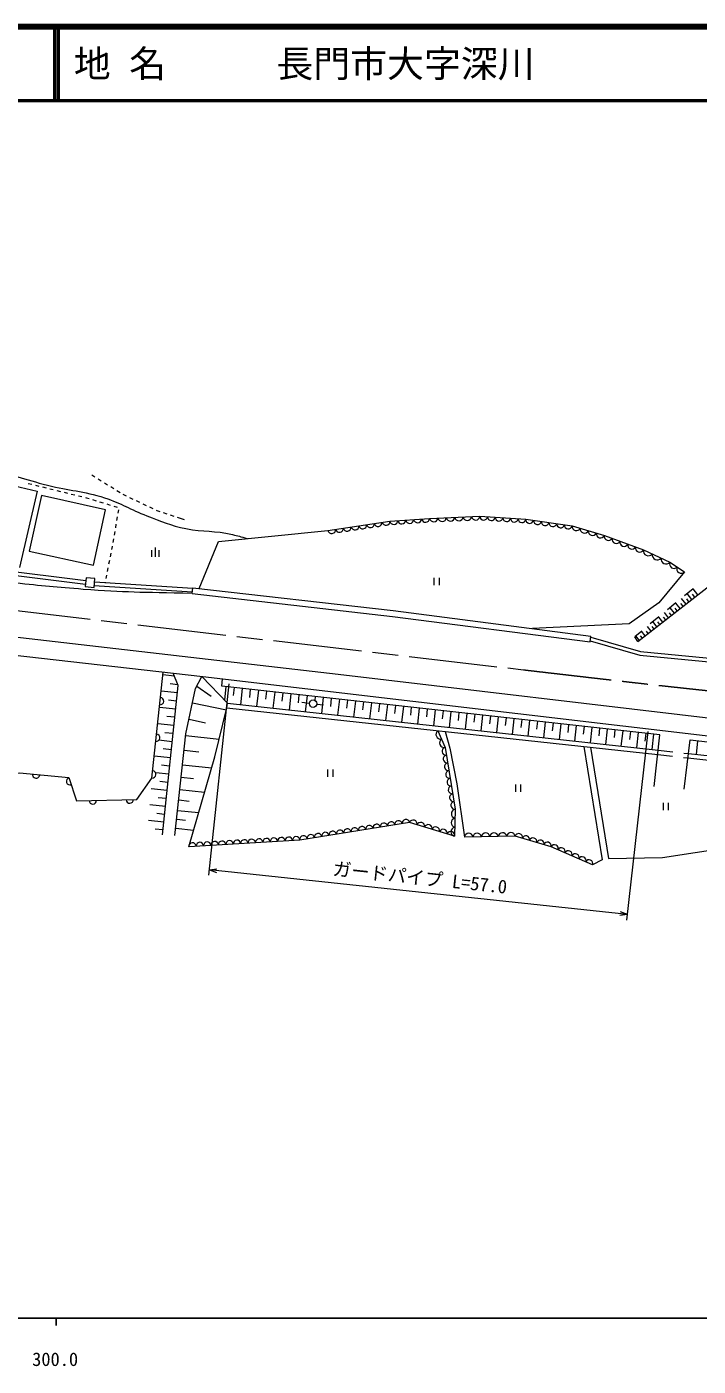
# Model space of a CAD drawing. Units: millimetres, scale not verified. Extents: x 40000 to 680000, y 20000 to 380000.
# Drawn here: x 364000 to 455022, y 198499 to 380000 of the extents above; entities that cross this region are included whole.
import ezdxf
from ezdxf.enums import TextEntityAlignment as Align

# ---------------------------------------------------------------- set-up
doc = ezdxf.new("R2010")
doc.units = ezdxf.units.MM
doc.header["$LTSCALE"] = 1000
doc.linetypes.add('CHAIN', pattern=[18.5, 12, -1.5, 3.5, -1.5])
for name, color, linetype, lineweight in [('M-BGD', 7, 'Continuous', 13), ('M-BMK', 2, 'CHAIN', 13), ('M-STR-HTXT', 7, 'Continuous', 13), ('M-TTL', 2, 'Continuous', 140), ('M-TTL-BAND', 7, 'Continuous', 25), ('M-TTL-LINE', 7, 'Continuous', 50), ('M-TTL-TXT', 7, 'Continuous', 13)]:
    doc.layers.add(name, color=color, linetype=linetype, lineweight=lineweight)
doc.styles.add('ＭＳ ゴシック', font='')
doc.styles.get('ＭＳ ゴシック').set_extended_font_data('MS Gothic')

msp = doc.modelspace()

# ---------------------------------------------------------------- linework, layer by layer
at = {"layer": 'M-BGD'}
for p, q in [((351425, 320332), (365419, 317061)), ((364196, 318121), (364681, 318002)), ((365167, 317882), (365652, 317763)), ((366138, 317644), (366624, 317524)), ((373246, 318957), (372821, 319219)), ((374098, 318433), (373672, 318695)), ((374950, 317909), (374524, 318171)), ((375801, 317385), (375376, 317647)), ((365419, 317061), (363001, 306719)), ((365980, 316491), (364316, 308964)), ((374689, 314566), (365980, 316491)), ((367109, 317405), (367595, 317285)), ((368080, 317166), (368566, 317047)), ((369051, 316927), (369537, 316808)), ((370022, 316689), (370508, 316569)), ((370993, 316450), (371479, 316330)), ((371965, 316211), (372079, 316183)), ((372079, 316183), (372444, 316071)), ((372922, 315924), (373400, 315777)), ((376653, 316861), (376227, 317123)), ((377535, 316393), (377084, 316608)), ((378438, 315962), (377986, 316178)), ((373025, 307039), (374689, 314566)), ((373878, 315629), (374356, 315482)), ((374834, 315335), (375312, 315188)), ((375789, 315041), (376267, 314894)), ((376442, 314562), (376355, 314070)), ((379340, 315532), (378889, 315747)), ((380243, 315102), (379792, 315317)), ((381146, 314671), (380694, 314887)), ((381685, 314414), (381597, 314456)), ((382067, 314287), (381685, 314414)), ((383016, 313972), (382542, 314130)), ((376092, 312593), (376005, 312100)), ((376267, 313577), (376180, 313085)), ((383965, 313657), (383491, 313815)), ((385389, 313184), (384440, 313500)), ((375743, 310624), (375656, 310131)), ((375918, 311608), (375830, 311116)), ((390011, 310260), (404822, 311753)), ((364316, 308964), (373025, 307039)), ((375380, 308657), (375286, 308166)), ((375558, 309581), (375475, 309148)), ((375568, 309639), (375558, 309581)), ((380957, 308190), (380957, 309065)), ((381457, 308190), (381457, 309440)), ((381957, 308190), (381957, 309065)), ((387387, 303883), (390011, 310260)), ((347194, 307517), (371955, 304482)), ((347239, 308015), (372015, 304978)), ((375192, 307675), (375098, 307184)), ((446851, 296688), (461099, 307810)), ((372032, 305343), (371924, 304140)), ((373228, 305236), (372032, 305343)), ((373119, 304033), (373228, 305236)), ((374815, 305711), (374720, 305220)), ((375003, 306693), (374909, 306202)), ((419202, 305351), (419202, 304351)), ((419952, 304351), (419952, 305351)), ((453152, 306137), (449699, 301921)), ((371924, 304140), (373119, 304033)), ((373144, 304308), (386434, 303420)), ((373177, 304807), (386490, 303918)), ((374626, 304728), (374623, 304710)), ((386408, 303189), (386498, 303984)), ((454329, 303833), (453169, 302882)), ((454164, 302396), (453544, 303190)), ((454570, 302714), (454253, 303120)), ((454977, 303031), (454342, 303844)), ((449699, 301921), (445664, 299086)), ((452009, 301930), (450849, 300979)), ((452582, 301161), (451992, 301917)), ((452976, 301469), (452674, 301856)), ((453370, 301777), (452766, 302551)), ((453767, 302086), (453457, 302483)), ((449690, 300028), (448530, 299077)), ((450217, 299315), (449672, 300014)), ((450611, 299623), (450331, 299982)), ((451006, 299931), (450446, 300648)), ((451400, 300238), (451112, 300607)), ((451794, 300546), (451219, 301282)), ((452188, 300854), (451893, 301231)), ((445664, 299086), (432540, 298466)), ((447370, 298125), (446415, 297342)), ((447852, 297469), (447352, 298111)), ((448247, 297777), (447989, 298107)), ((448641, 298085), (448125, 298745)), ((449035, 298392), (448770, 298732)), ((449429, 298700), (448899, 299379)), ((449823, 299008), (449551, 299357)), ((361961, 297369), (406229, 292276)), ((440372, 296648), (440475, 297442)), ((446851, 296688), (446415, 297342)), ((447064, 296854), (446579, 297476)), ((447458, 297162), (447208, 297482)), ((357630, 295388), (387869, 291960)), ((384524, 290727), (383838, 292417)), ((406229, 292276), (459561, 285965)), ((382379, 270482), (384524, 290727)), ((384006, 292003), (382450, 292168)), ((384478, 290840), (383434, 290950)), ((386886, 290328), (387741, 291974)), ((387058, 290658), (388993, 289281)), ((391192, 288328), (387741, 291974)), ((387869, 291960), (459808, 283505)), ((390432, 290655), (390530, 291647)), ((449837, 284038), (390432, 290655)), ((390992, 290592), (390787, 288756)), ((392094, 290469), (391971, 289367)), ((384418, 289733), (382217, 289966)), ((384302, 288632), (383201, 288749)), ((385578, 284185), (386886, 290328)), ((393196, 290347), (392951, 288142)), ((394299, 290224), (394176, 289122)), ((395401, 290101), (395155, 287897)), ((396503, 289978), (396380, 288876)), ((397605, 289856), (397360, 287656)), ((398705, 289733), (398583, 288634)), ((399805, 289611), (399560, 287417)), ((400902, 289488), (400779, 288391)), ((401999, 289366), (401755, 287178)), ((403093, 289244), (403035, 288726)), ((404187, 289123), (403944, 286939)), ((405279, 289001), (405157, 287909)), ((406371, 288879), (406128, 286701)), ((407460, 288758), (407338, 287669)), ((408549, 288637), (408307, 286464)), ((384185, 287531), (381982, 287765)), ((386476, 288403), (391053, 287428)), ((389504, 281093), (391127, 287732)), ((391127, 287732), (391192, 288328)), ((391127, 287732), (449532, 281369)), ((391192, 288328), (449600, 281965)), ((402313, 288321), (401308, 288438)), ((403308, 288217), (404208, 288111)), ((409635, 288516), (409514, 287429)), ((410722, 288395), (410480, 286227)), ((411805, 288274), (411685, 287190)), ((412889, 288153), (412648, 285991)), ((413970, 288033), (413850, 286952)), ((415052, 287912), (414811, 285755)), ((416130, 287792), (416010, 286714)), ((417209, 287672), (416969, 285520)), ((418285, 287552), (418165, 286476)), ((419361, 287432), (419122, 285286)), ((420434, 287313), (420315, 286240)), ((421508, 287193), (421269, 285052)), ((422578, 287074), (422459, 286003)), ((423649, 286955), (423411, 284818)), ((424717, 286836), (424598, 285768)), ((383952, 285328), (381747, 285562)), ((384069, 286430), (382967, 286546)), ((386002, 286175), (388230, 285701)), ((425786, 286717), (425548, 284586)), ((426851, 286598), (426733, 285533)), ((427917, 286479), (427680, 284353)), ((428980, 286361), (428862, 285298)), ((430043, 286243), (429807, 284122)), ((431104, 286125), (430986, 285064)), ((432164, 286006), (431929, 283890)), ((433222, 285889), (433104, 284831)), ((434280, 285771), (434045, 283660)), ((435336, 285653), (435218, 284598)), ((436391, 285536), (436156, 283430)), ((437444, 285418), (437327, 284366)), ((438497, 285301), (438263, 283200)), ((439547, 285184), (439430, 284134)), ((440597, 285067), (440364, 282972)), ((383718, 283124), (381923, 283314)), ((383835, 284226), (382733, 284343)), ((384088, 270410), (385578, 284185)), ((385552, 283944), (390081, 283454)), ((420699, 284510), (421358, 282265)), ((441645, 284950), (441529, 283903)), ((442693, 284834), (442460, 282743)), ((443738, 284717), (443622, 283672)), ((444784, 284601), (444551, 282515)), ((445826, 284485), (445710, 283442)), ((446869, 284369), (446637, 282288)), ((447909, 284253), (447793, 283212)), ((448950, 284137), (448718, 282061)), ((449038, 277059), (449837, 284038)), ((453095, 276709), (453943, 283360)), ((453943, 283360), (472527, 281331)), ((454937, 283252), (454752, 281404)), ((383602, 282021), (382499, 282137)), ((385339, 281975), (387308, 281762)), ((421358, 282265), (422303, 277419)), ((439499, 282462), (442000, 267139)), ((440411, 282363), (442872, 267281)), ((449532, 281369), (451520, 281153)), ((449600, 281965), (451588, 281749)), ((453079, 281586), (453708, 281518)), ((383485, 280918), (381278, 281152)), ((383368, 279814), (382264, 279931)), ((385126, 280006), (389064, 279580)), ((385957, 268899), (389504, 281093)), ((453011, 280990), (453632, 280923)), ((383251, 278711), (381475, 278899)), ((383134, 277606), (382030, 277723)), ((384945, 278333), (386617, 278152)), ((404768, 279362), (404768, 278362)), ((405518, 278362), (405518, 279362)), ((383017, 276502), (380842, 276732)), ((384764, 276660), (388109, 276298)), ((422303, 277419), (423337, 270210)), ((430234, 277315), (430234, 276315)), ((430984, 276315), (430984, 277315)), ((382787, 274328), (380664, 274552)), ((382902, 275415), (381815, 275530)), ((384610, 275239), (386031, 275086)), ((450261, 274852), (450261, 273852)), ((451011, 273852), (451011, 274852)), ((382562, 272204), (380489, 272424)), ((382674, 273266), (381613, 273378)), ((384326, 272611), (385533, 272480)), ((384456, 273818), (387298, 273511)), ((382452, 271168), (381416, 271278)), ((384195, 271404), (386610, 271143)), ((450178, 267454), (460409, 268993)), ((442000, 267139), (440711, 266430)), ((442872, 267281), (450178, 267454))]:
    msp.add_line(p, q, dxfattribs=at)
for points in [[(404822, 311753), (413218, 313025), (418597, 313388), (425431, 313679), (431646, 313279), (437941, 312389), (442302, 311080), (447591, 309117), (451189, 307445), (453152, 306137)], [(386408, 303189), (413578, 300107), (440372, 296648)], [(386498, 303984), (413675, 300902), (440475, 297442)], [(440391, 296797), (447119, 294872), (474812, 292203)], [(440456, 297299), (447213, 295366), (474857, 292701)], [(357785, 278787), (362994, 278909), (369706, 278279), (370724, 275129), (378914, 275298), (380962, 278188), (382494, 292569)], [(419742, 284615), (420698, 282352), (422067, 273978), (421994, 270307), (415888, 272161), (401022, 269798), (385957, 268899)], [(453708, 281518), (463748, 280424), (472172, 279498), (483127, 278591), (493111, 278220), (502156, 278386), (507039, 278731), (512213, 279310), (517128, 280120), (520517, 280697)], [(453632, 280923), (463682, 279828), (472115, 278901), (483092, 277992), (493105, 277620), (502182, 277786), (507093, 278134), (512295, 278715), (517227, 279528), (520648, 280111)], [(440711, 266430), (435077, 268866), (430207, 270319), (423337, 270210)]]:
    msp.add_lwpolyline(points, dxfattribs=at)
msp.add_circle((402811, 288279), 500, dxfattribs=at)
for centre, radius, start, end in [((407441, 312181), 532, 192.03278, 5.19851), ((408491, 312340), 532, 192.03278, 5.19851), ((409540, 312499), 532, 192.03278, 5.19851), ((410590, 312658), 532, 192.03278, 5.19851), ((411639, 312817), 532, 192.03278, 5.19851), ((412689, 312977), 532, 192.03278, 5.19851), ((413753, 313102), 541, 188.18163, 359.54929), ((414829, 313174), 541, 188.18163, 359.54929), ((415905, 313247), 541, 188.18163, 359.54929), ((416981, 313320), 541, 188.18163, 359.54929), ((418057, 313392), 541, 188.18163, 359.54929), ((419164, 313487), 575, 189.91749, 354.95581), ((420303, 313536), 575, 189.91749, 354.95581), ((421441, 313584), 575, 189.91749, 354.95581), ((422580, 313633), 575, 189.91749, 354.95581), ((423719, 313681), 575, 189.91749, 354.95581), ((424858, 313729), 575, 189.91749, 354.95581), ((425950, 313665), 519, 178.45714, 354.18162), ((426986, 313598), 519, 178.45714, 354.18162), ((428022, 313532), 519, 178.45714, 354.18162), ((429057, 313465), 519, 178.45714, 354.18162), ((430093, 313398), 519, 178.45714, 354.18162), ((431129, 313332), 519, 178.45714, 354.18162), ((432175, 313235), 531, 175.26213, 348.63401), ((433224, 313087), 531, 175.26213, 348.63401), ((434273, 312938), 531, 175.26213, 348.63401), ((435322, 312790), 531, 175.26213, 348.63401), ((436371, 312642), 531, 175.26213, 348.63401), ((437420, 312493), 531, 175.26213, 348.63401), ((438507, 312296), 574, 170.70769, 335.89382), ((405342, 311863), 532, 192.03278, 5.19851), ((406391, 312022), 532, 192.03278, 5.19851), ((439598, 311969), 574, 170.70769, 335.89382), ((440688, 311642), 574, 170.70769, 335.89382), ((441778, 311315), 574, 170.70769, 335.89382), ((442855, 310948), 568, 166.53221, 332.74458), ((443913, 310555), 568, 166.53221, 332.74458), ((444970, 310163), 568, 166.53221, 332.74458), ((446028, 309770), 568, 166.53221, 332.74458), ((447086, 309378), 568, 166.53221, 332.74458), ((448269, 309009), 687, 170.89334, 319.26312), ((449469, 308451), 687, 170.89334, 319.26312), ((450668, 307894), 687, 170.89334, 319.26312), ((451734, 307200), 598, 155.72396, 316.89591), ((452715, 306545), 598, 155.72396, 316.89591), ((382075, 288632), 500, 263.91879, 83.91879), ((381545, 283660), 500, 263.91879, 83.91879), ((420098, 284098), 627, 124.59404, 281.22775), ((420576, 282967), 627, 124.59404, 281.22775), ((420815, 281834), 531, 102.65055, 275.90834), ((420986, 280787), 531, 102.65055, 275.90834), ((421157, 279741), 531, 102.65055, 275.90834), ((365273, 278695), 500, 174.63777, 354.63777), ((369875, 277758), 500, 107.90445, 287.90445), ((381015, 278688), 500, 263.91879, 83.91879), ((421328, 278694), 531, 102.65055, 275.90834), ((421499, 277647), 531, 102.65055, 275.90834), ((421670, 276600), 531, 102.65055, 275.90834), ((421841, 275553), 531, 102.65055, 275.90834), ((372961, 275175), 500, 181.18643, 1.18643), ((377960, 275278), 500, 181.18643, 1.18643), ((422012, 274507), 531, 102.65055, 275.90834), ((413410, 271765), 502, 9.22998, 188.83036), ((414401, 271923), 502, 9.22998, 188.83036), ((415392, 272080), 502, 9.22998, 188.83036), ((416387, 271975), 533, 346.64223, 159.58419), ((422155, 272140), 624, 100.3645, 257.36665), ((422179, 273364), 624, 100.3645, 257.36665), ((402509, 270033), 502, 9.22998, 188.83036), ((403500, 270190), 502, 9.22998, 188.83036), ((404491, 270348), 502, 9.22998, 188.83036), ((405482, 270505), 502, 9.22998, 188.83036), ((406473, 270663), 502, 9.22998, 188.83036), ((407464, 270820), 502, 9.22998, 188.83036), ((408455, 270978), 502, 9.22998, 188.83036), ((409446, 271135), 502, 9.22998, 188.83036), ((410437, 271293), 502, 9.22998, 188.83036), ((411428, 271450), 502, 9.22998, 188.83036), ((412419, 271608), 502, 9.22998, 188.83036), ((417405, 271666), 533, 346.64223, 159.58419), ((418422, 271357), 533, 346.64223, 159.58419), ((419440, 271048), 533, 346.64223, 159.58419), ((420458, 270739), 533, 346.64223, 159.58419), ((421476, 270430), 533, 346.64223, 159.58419), ((422131, 270917), 624, 100.3645, 257.36665), ((423911, 270142), 578, 8.64728, 173.17148), ((425056, 270160), 578, 8.64728, 173.17148), ((426201, 270178), 578, 8.64728, 173.17148), ((427346, 270196), 578, 8.64728, 173.17148), ((428490, 270214), 578, 8.64728, 173.17148), ((429635, 270233), 578, 8.64728, 173.17148), ((430691, 270166), 508, 344.32066, 162.43782), ((386460, 268926), 503, 3.76318, 183.06708), ((387464, 268986), 503, 3.76318, 183.06708), ((388468, 269046), 503, 3.76318, 183.06708), ((389473, 269106), 503, 3.76318, 183.06708), ((390477, 269166), 503, 3.76318, 183.06708), ((391481, 269226), 503, 3.76318, 183.06708), ((392485, 269286), 503, 3.76318, 183.06708), ((393490, 269346), 503, 3.76318, 183.06708), ((394494, 269406), 503, 3.76318, 183.06708), ((395498, 269466), 503, 3.76318, 183.06708), ((396503, 269526), 503, 3.76318, 183.06708), ((397507, 269586), 503, 3.76318, 183.06708), ((398511, 269646), 503, 3.76318, 183.06708), ((399516, 269705), 503, 3.76318, 183.06708), ((400520, 269765), 503, 3.76318, 183.06708), ((401518, 269875), 502, 9.22998, 188.83036), ((431665, 269875), 508, 344.32066, 162.43782), ((432639, 269584), 508, 344.32066, 162.43782), ((433614, 269294), 508, 344.32066, 162.43782), ((434588, 269003), 508, 344.32066, 162.43782), ((435542, 268652), 512, 337.92178, 155.32461), ((436481, 268246), 512, 337.92178, 155.32461), ((437420, 267840), 512, 337.92178, 155.32461), ((438359, 267434), 512, 337.92178, 155.32461), ((439298, 267028), 512, 337.92178, 155.32461), ((440237, 266623), 512, 337.92178, 155.32461)]:
    msp.add_arc(centre, radius, start, end, dxfattribs=at)
for points, knots in [([(326755, 321859), (329312, 321998), (330002, 322015), (332086, 322063), (335752, 322149), (337808, 322070), (341474, 321960), (345203, 321849), (347307, 321934), (351015, 321524), (354065, 321186), (355753, 320804), (358748, 320129), (361940, 319410), (363643, 318673), (366817, 317876), (369820, 317121), (371613, 317124), (374558, 316167), (376861, 315420), (378000, 314603), (380265, 313747), (382309, 312975), (383435, 312423), (385578, 311997), (388006, 311513), (389460, 311785), (391866, 311197), (392653, 311005), (392945, 310946), (393867, 310649)], [0, 0, 0, 0, 1, 1, 1, 2, 2, 2, 3, 3, 3, 4, 4, 4, 5, 5, 5, 6, 6, 6, 7, 7, 7, 8, 8, 8, 9, 9, 9, 10, 10, 10, 10]), ([(236798, 309225), (240680, 310276), (241750, 310552), (244956, 311264), (248697, 312094), (250815, 312462), (254600, 313057), (258040, 313597), (259974, 313899), (263445, 314172), (266816, 314437), (268720, 314410), (272101, 314356), (277474, 314271), (280485, 314087), (285840, 313648), (291679, 313169), (294945, 312825), (300765, 312162), (310536, 311049), (315977, 310159), (325736, 308945), (334099, 307905), (338786, 307348), (347157, 306368), (353134, 305669), (356480, 305257), (362468, 304651), (366056, 304288), (368066, 304079), (371663, 303815), (377418, 303393), (379349, 303404), (386415, 303257)], [0, 0, 0, 0, 1, 1, 1, 2, 2, 2, 3, 3, 3, 4, 4, 4, 5, 5, 5, 6, 6, 6, 7, 7, 7, 8, 8, 8, 9, 9, 9, 10, 10, 10, 11, 11, 11, 11])]:
    msp.add_open_spline(points, degree=3, knots=knots, dxfattribs=at)
at = {"layer": 'M-BMK'}
msp.add_line((360695, 301109), (431319, 292870), dxfattribs=at)
msp.add_open_spline([(431319, 292870), (445582, 291220), (449214, 290782), (460700, 289587), (468886, 288735), (473459, 288094), (481668, 287500), (489278, 286949), (493564, 286409), (501186, 286737), (508716, 287060), (512989, 287556), (520296, 289401), (526535, 290977), (529813, 292608), (535825, 294903), (543676, 297901), (546237, 299108), (555625, 303318)], degree=3, knots=[0, 0, 0, 0, 1, 1, 1, 2, 2, 2, 3, 3, 3, 4, 4, 4, 5, 5, 5, 6, 6, 6, 6], dxfattribs=at)
at = {"layer": 'M-STR-HTXT'}
for p, q in [((388678, 265061), (391432, 290960)), ((445352, 258953), (448221, 284489)), ((388753, 265764), (389774, 265906)), ((445438, 259718), (388753, 265764)), ((388753, 265764), (389721, 265409)), ((445438, 259718), (444417, 259575)), ((445438, 259718), (444470, 260072))]:
    msp.add_line(p, q, dxfattribs=at)
at = {"layer": 'M-TTL'}
msp.add_line((680000, 380000), (40000, 380000), dxfattribs=at)
at = {"layer": 'M-TTL-BAND'}
for p, q in [((40000, 205000), (579000, 205000)), ((368000, 205000), (368000, 204000))]:
    msp.add_line(p, q, dxfattribs=at)
at = {"layer": 'M-TTL-LINE'}
for p, q in [((367750, 380000), (367750, 370000)), ((368250, 380000), (368250, 370000)), ((40000, 370000), (680000, 370000))]:
    msp.add_line(p, q, dxfattribs=at)

# ---------------------------------------------------------------- texts
at = {"layer": 'M-STR-HTXT', "style": 'ＭＳ ゴシック'}
msp.add_text('ガードパイプ L=57.0', height=1833, rotation=353.912, dxfattribs=at).set_placement((417149, 263238), align=Align.BOTTOM_CENTER)
at = {"layer": 'M-TTL-BAND', "style": 'ＭＳ ゴシック'}
msp.add_text('300.0', height=1833, dxfattribs=at).set_placement((367844, 199445), align=Align.MIDDLE_CENTER)
at = {"layer": 'M-TTL-TXT', "style": 'ＭＳ ゴシック'}
msp.add_text('地 名      長門市大字深川', height=3666, dxfattribs=at).set_placement((370380, 375000), align=Align.MIDDLE_LEFT)

doc.saveas('drawing.dxf')
